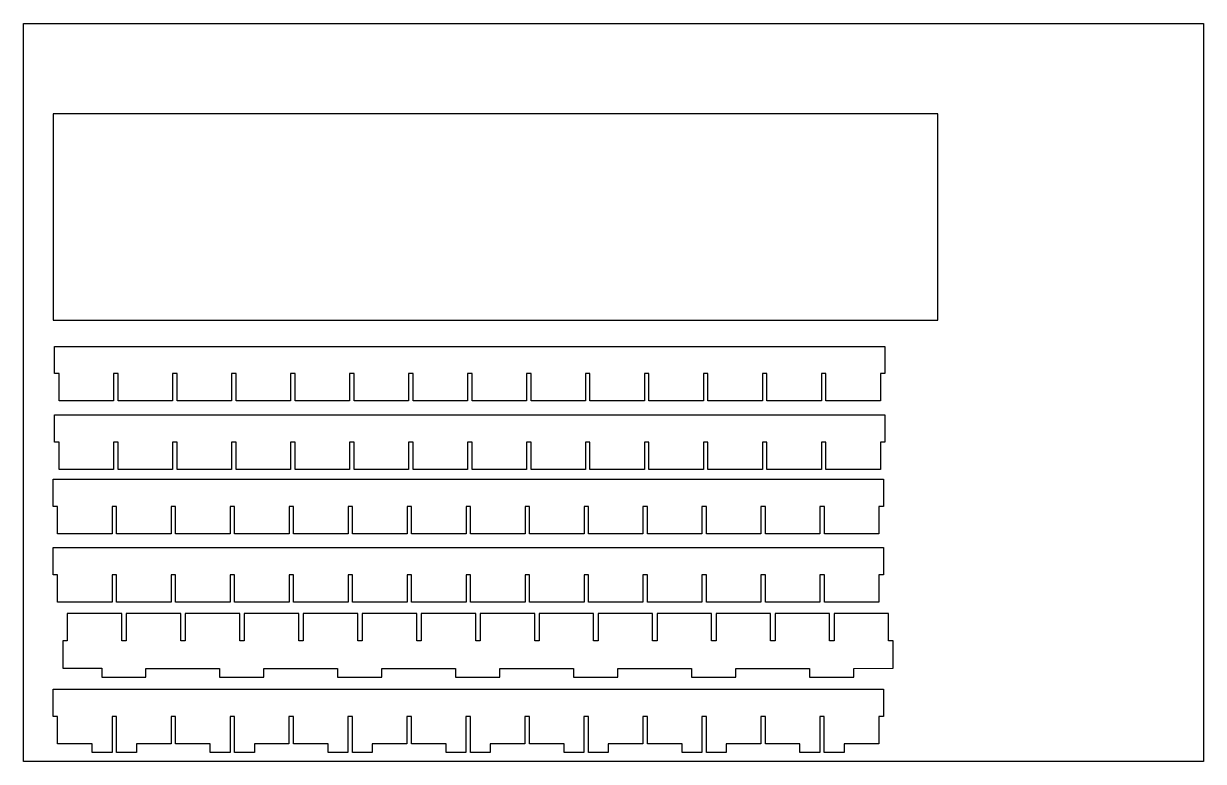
# Model space of a CAD drawing. Header units: millimetres. Extents: x 0 to 800, y 1041 to 1541.
import ezdxf

# ---------------------------------------------------------------- set-up
doc = ezdxf.new("R2010")
doc.units = ezdxf.units.MM
doc.layers.get('0').update_dxf_attribs({"color": 1})
doc.layers.add('tmp', color=5, linetype='Continuous')

msp = doc.modelspace()

# ---------------------------------------------------------------- linework, layer by layer
for points in [[(20, 1340), (620, 1340), (620, 1480), (20, 1480)], [(24.06, 1303.82), (21.06, 1303.82), (21.06, 1322.32), (24.06, 1322.32), (61.06, 1322.32), (584.06, 1322.32), (584.06, 1303.82), (581.06, 1303.82), (581.06, 1285.32), (544.06, 1285.32), (544.06, 1303.82), (541.06, 1303.82), (541.06, 1285.32), (504.06, 1285.32), (504.06, 1303.82), (501.06, 1303.82), (501.06, 1285.32), (464.06, 1285.32), (464.06, 1303.82), (461.06, 1303.82), (461.06, 1285.32), (424.06, 1285.32), (424.06, 1303.82), (421.06, 1303.82), (421.06, 1285.32), (384.06, 1285.32), (384.06, 1303.82), (381.06, 1303.82), (381.06, 1285.32), (344.06, 1285.32), (344.06, 1303.82), (341.06, 1303.82), (341.06, 1285.32), (304.06, 1285.32), (304.06, 1303.82), (301.06, 1303.82), (301.06, 1285.32), (264.06, 1285.32), (264.06, 1303.82), (261.06, 1303.82), (261.06, 1285.32), (224.06, 1285.32), (224.06, 1303.82), (221.06, 1303.82), (221.06, 1285.32), (184.06, 1285.32), (184.06, 1303.82), (181.06, 1303.82), (181.06, 1285.32), (144.06, 1285.32), (144.06, 1303.82), (141.06, 1303.82), (141.06, 1285.32), (104.06, 1285.32), (104.06, 1303.82), (101.06, 1303.82), (101.06, 1285.32), (64.06, 1285.32), (64.06, 1303.82), (61.06, 1303.82), (61.06, 1285.32), (24.06, 1285.32)], [(24.06, 1257.46), (21.06, 1257.46), (21.06, 1275.96), (24.06, 1275.96), (61.06, 1275.96), (584.06, 1275.96), (584.06, 1257.46), (581.06, 1257.46), (581.06, 1238.96), (544.06, 1238.96), (544.06, 1257.46), (541.06, 1257.46), (541.06, 1238.96), (504.06, 1238.96), (504.06, 1257.46), (501.06, 1257.46), (501.06, 1238.96), (464.06, 1238.96), (464.06, 1257.46), (461.06, 1257.46), (461.06, 1238.96), (424.06, 1238.96), (424.06, 1257.46), (421.06, 1257.46), (421.06, 1238.96), (384.06, 1238.96), (384.06, 1257.46), (381.06, 1257.46), (381.06, 1238.96), (344.06, 1238.96), (344.06, 1257.46), (341.06, 1257.46), (341.06, 1238.96), (304.06, 1238.96), (304.06, 1257.46), (301.06, 1257.46), (301.06, 1238.96), (264.06, 1238.96), (264.06, 1257.46), (261.06, 1257.46), (261.06, 1238.96), (224.06, 1238.96), (224.06, 1257.46), (221.06, 1257.46), (221.06, 1238.96), (184.06, 1238.96), (184.06, 1257.46), (181.06, 1257.46), (181.06, 1238.96), (144.06, 1238.96), (144.06, 1257.46), (141.06, 1257.46), (141.06, 1238.96), (104.06, 1238.96), (104.06, 1257.46), (101.06, 1257.46), (101.06, 1238.96), (64.06, 1238.96), (64.06, 1257.46), (61.06, 1257.46), (61.06, 1238.96), (24.06, 1238.96)], [(23, 1213.82), (20, 1213.82), (20, 1232.32), (23, 1232.32), (60, 1232.32), (583, 1232.32), (583, 1213.82), (580, 1213.82), (580, 1195.32), (543, 1195.32), (543, 1213.82), (540, 1213.82), (540, 1195.32), (503, 1195.32), (503, 1213.82), (500, 1213.82), (500, 1195.32), (463, 1195.32), (463, 1213.82), (460, 1213.82), (460, 1195.32), (423, 1195.32), (423, 1213.82), (420, 1213.82), (420, 1195.32), (383, 1195.32), (383, 1213.82), (380, 1213.82), (380, 1195.32), (343, 1195.32), (343, 1213.82), (340, 1213.82), (340, 1195.32), (303, 1195.32), (303, 1213.82), (300, 1213.82), (300, 1195.32), (263, 1195.32), (263, 1213.82), (260, 1213.82), (260, 1195.32), (223, 1195.32), (223, 1213.82), (220, 1213.82), (220, 1195.32), (183, 1195.32), (183, 1213.82), (180, 1213.82), (180, 1195.32), (143, 1195.32), (143, 1213.82), (140, 1213.82), (140, 1195.32), (103, 1195.32), (103, 1213.82), (100, 1213.82), (100, 1195.32), (63, 1195.32), (63, 1213.82), (60, 1213.82), (60, 1195.32), (23, 1195.32)], [(23, 1167.46), (20, 1167.46), (20, 1185.96), (23, 1185.96), (60, 1185.96), (583, 1185.96), (583, 1167.46), (580, 1167.46), (580, 1148.96), (543, 1148.96), (543, 1167.46), (540, 1167.46), (540, 1148.96), (503, 1148.96), (503, 1167.46), (500, 1167.46), (500, 1148.96), (463, 1148.96), (463, 1167.46), (460, 1167.46), (460, 1148.96), (423, 1148.96), (423, 1167.46), (420, 1167.46), (420, 1148.96), (383, 1148.96), (383, 1167.46), (380, 1167.46), (380, 1148.96), (343, 1148.96), (343, 1167.46), (340, 1167.46), (340, 1148.96), (303, 1148.96), (303, 1167.46), (300, 1167.46), (300, 1148.96), (263, 1148.96), (263, 1167.46), (260, 1167.46), (260, 1148.96), (223, 1148.96), (223, 1167.46), (220, 1167.46), (220, 1148.96), (183, 1148.96), (183, 1167.46), (180, 1167.46), (180, 1148.96), (143, 1148.96), (143, 1167.46), (140, 1167.46), (140, 1148.96), (103, 1148.96), (103, 1167.46), (100, 1167.46), (100, 1148.96), (63, 1148.96), (63, 1167.46), (60, 1167.46), (60, 1148.96), (23, 1148.96)], [(20, 1071.5), (20, 1090), (23, 1090), (60, 1090), (583, 1090), (583, 1071.5), (580, 1071.5), (579.96, 1053), (556.46, 1053), (556.46, 1047), (542.96, 1047), (542.96, 1071.5), (539.96, 1071.5), (539.96, 1047), (526.46, 1047), (526.46, 1053), (502.96, 1053), (502.96, 1071.5), (499.96, 1071.5), (499.96, 1053), (476.46, 1053), (476.46, 1047), (462.96, 1047), (462.96, 1071.5), (459.96, 1071.5), (459.96, 1047), (446.46, 1047), (446.46, 1053), (422.96, 1053), (422.96, 1071.5), (419.96, 1071.5), (419.96, 1053), (396.46, 1053), (396.46, 1047), (382.96, 1047), (382.96, 1071.5), (379.96, 1071.5), (379.96, 1047), (366.46, 1047), (366.46, 1053), (342.96, 1053), (342.96, 1071.5), (339.96, 1071.5), (339.96, 1053), (316.46, 1053), (316.46, 1047), (302.96, 1047), (302.96, 1071.5), (299.96, 1071.5), (299.96, 1047), (286.46, 1047), (286.46, 1053), (262.96, 1053), (262.96, 1071.5), (259.96, 1071.5), (259.96, 1053), (236.46, 1053), (236.46, 1047), (222.96, 1047), (222.96, 1071.5), (219.96, 1071.5), (219.96, 1047), (206.46, 1047), (206.46, 1053), (182.96, 1053), (182.96, 1071.5), (179.96, 1071.5), (179.96, 1053), (156.46, 1053), (156.46, 1047), (142.96, 1047), (142.96, 1071.5), (139.96, 1071.5), (139.96, 1047), (126.46, 1047), (126.46, 1053), (102.96, 1053), (102.96, 1071.5), (99.96, 1071.5), (99.96, 1053), (76.46, 1053), (76.46, 1047), (62.96, 1047), (62.96, 1071.5), (59.96, 1071.5), (59.96, 1047), (46.46, 1047), (46.46, 1053), (22.96, 1053), (22.96, 1071.5)]]:
    msp.add_lwpolyline(points, close=True)
at = {"flags": 128}
msp.add_lwpolyline([(589.55, 1104.22), (589.55, 1122.72), (586.55, 1122.72), (586.55, 1141.22), (549.55, 1141.22), (549.55, 1122.72), (546.55, 1122.72), (546.55, 1141.22), (509.55, 1141.22), (509.55, 1122.72), (506.55, 1122.72), (506.55, 1141.22), (469.55, 1141.22), (469.55, 1122.72), (466.55, 1122.72), (466.55, 1141.22), (429.55, 1141.22), (429.55, 1122.72), (426.55, 1122.72), (426.55, 1141.22), (389.55, 1141.22), (389.55, 1122.72), (386.55, 1122.72), (386.55, 1141.22), (349.55, 1141.22), (349.55, 1122.72), (346.55, 1122.72), (346.55, 1141.22), (309.55, 1141.22), (309.55, 1122.72), (306.55, 1122.72), (306.55, 1141.22), (269.55, 1141.22), (269.55, 1122.72), (266.55, 1122.72), (266.55, 1141.22), (229.55, 1141.22), (229.55, 1122.72), (226.55, 1122.72), (226.55, 1141.22), (189.55, 1141.22), (189.55, 1122.72), (186.55, 1122.72), (186.55, 1141.22), (149.55, 1141.22), (149.55, 1122.72), (146.55, 1122.72), (146.55, 1141.22), (109.55, 1141.22), (109.55, 1122.72), (106.55, 1122.72), (106.55, 1141.22), (69.55, 1141.22), (69.55, 1122.72), (66.55, 1122.72), (66.55, 1141.22), (29.55, 1141.22), (29.55, 1122.72), (26.55, 1122.72), (26.55, 1104.22), (53.14, 1104.22), (52.94, 1104.22), (52.94, 1098.22), (82.94, 1098.22), (82.94, 1104.09), (132.94, 1104.09), (132.94, 1098.09), (162.94, 1098.09), (162.94, 1104.09), (212.94, 1104.09), (212.94, 1098.09), (242.94, 1098.09), (242.94, 1104.09), (292.94, 1104.09), (292.94, 1098.09), (322.94, 1098.09), (322.94, 1104.09), (372.94, 1104.09), (372.94, 1098.09), (402.94, 1098.09), (402.94, 1104.09), (452.94, 1104.09), (452.94, 1098.09), (482.94, 1098.09), (482.94, 1104.09), (532.94, 1104.09), (532.94, 1098.09), (562.94, 1098.09), (562.94, 1104.09)], close=True, dxfattribs=at)
at = {"layer": 'tmp'}
msp.add_lwpolyline([(0, 1041.04), (0, 1541.04), (800, 1541.04), (800, 1041.04)], close=True, dxfattribs=at)

doc.saveas('drawing.dxf')
